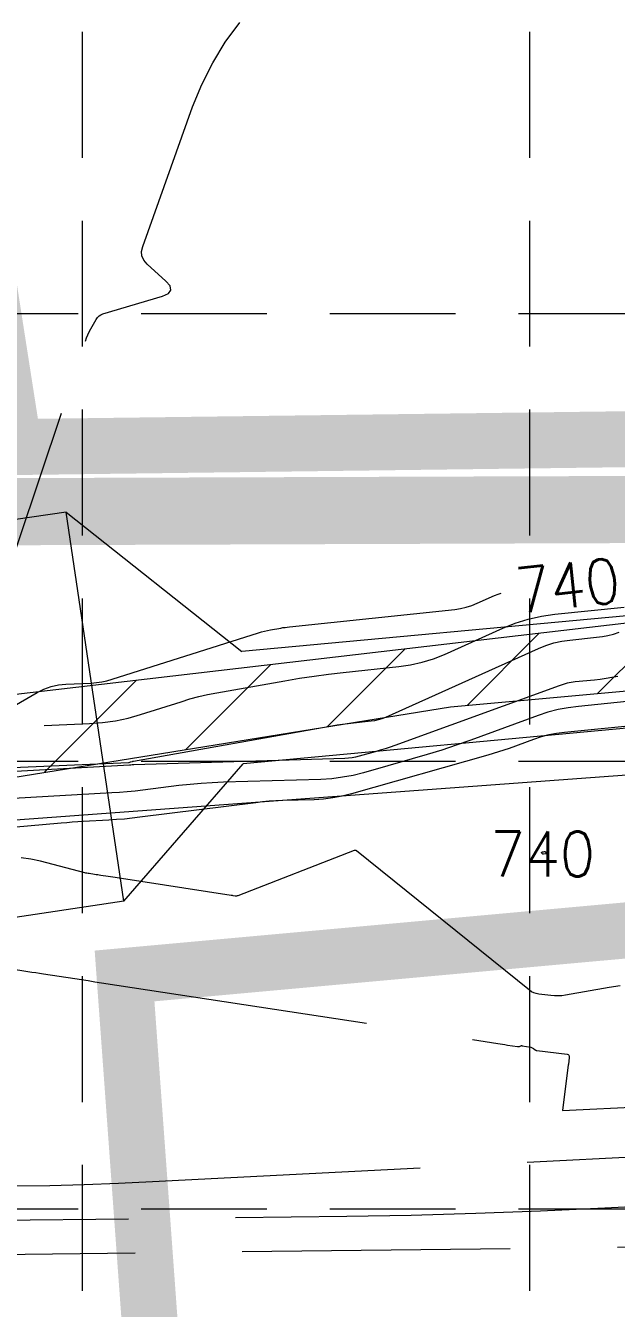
# Model space of a CAD drawing. Header units: feet. Extents: x 46644 to 49208, y 46045 to 47649.
# Drawn here: x 47840.8 to 47893.6, y 46277.8 to 46392.4 of the extents above; entities that cross this region are included whole.
import ezdxf
from ezdxf.enums import TextEntityAlignment as Align

# ---------------------------------------------------------------- set-up
doc = ezdxf.new("R2010")
doc.units = ezdxf.units.FT
doc.header["$MEASUREMENT"] = 0
doc.linetypes.add('DGN Style 3', pattern=[33.544038, 23.960027, -9.584011])
doc.linetypes.add('HIDDEN', pattern=[0.375, 0.25, -0.125])
for name, color, linetype, lineweight in [('EC', 35, 'Continuous', 0), ('Level 29', 1, 'Continuous', 0), ('Level 30', 1, 'Continuous', 0), ('Level 4', 1, 'Continuous', 0), ('LIMITS OF DISTURBANCE', 1, 'HIDDEN', 0), ('WATER', 5, 'Continuous', 0)]:
    doc.layers.add(name, color=color, linetype=linetype, lineweight=lineweight)
for name, color, linetype in [('GRID', 254, 'HIDDEN'), ('LEGEND', 7, 'Continuous'), ('SILT FENCE', 200, 'Continuous')]:
    doc.layers.add(name, color=color, linetype=linetype)
doc.styles.add('Style-STANDARD', font='STANDARD.shx')

# ---------------------------------------------------------------- blocks, each defined once
blk = doc.blocks.new('A$C25925E6C')
at = {"layer": 'LEGEND'}
h = blk.add_hatch(dxfattribs=at)
h.set_pattern_fill('GRAVEL', color=4, scale=9.857853, angle=-123.1204, style=0)
h.set_pattern_definition([(104.8923676, (-8441.7996, 12478.6285), (-31.21500951, 114.52653016), [1.326236, -131.2976106]), (61.8492676, (-8442.14045, 12479.91017), (-56.379938933, -104.460550351), [2.275863, -225.310347]), (9.3899676, (-8441.0667, 12481.9168), (-144.681459338, -23.312040876), [1.60474, -158.869473]), (144.1532676, (-8441.0301, 12486.4833), (159.737438242, -115.982904778), [2.072495, -205.1769937]), (169.7132676, (-8442.71002, 12487.697), (126.005961917, -23.355010033), [2.0322457, -201.1925974]), (234.1532676, (-8444.7096, 12488.0599), (115.982904778, 159.737438242), [2.072495, -205.1769937]), (274.5737676, (-8445.9233, 12486.37998), (-12.539370597, 161.1938218625), [2.740769, -271.335913]), (309.1348676, (-8445.70474, 12483.64794), (143.931675905, -176.292805008), [2.587568, -256.1693306]), (358.3091676, (-8444.0716, 12481.64086), (150.421141421, -3.97279108), [2.079514, -205.87212]), (52.1159676, (-8441.993, 12481.5795), (-67.50583444, -85.431779477), [2.3740864, -116.330186]), (99.2769676, (-8440.53515, 12483.45326), (-26.181909425, 158.3239807745), [3.0702086, -303.950876]), (15.6936676, (-8446.4451, 12478.36355), (87.24148119, 25.47532738), [1.0478996, -103.7425064]), (48.3487676, (-8445.4363, 12478.647), (-86.534817757, -96.557707043), [1.9936226, -197.369111]), (101.87957, (-8444.111, 12480.1367), (-8.25619, 5.386339), [1.3941074, -12.5469963]), (80.078168, (-8442.7435, 12480.0682), (-10.41929955, -52.05361771), [0.7507544, -74.324416]), (168.680968, (-8442.6142, 12480.8077), (30.15490196, -7.9028269), [1.0617203, -52.024444]), (267.843368, (-8443.6553, 12481.0161), (0.35339406, -35.54123466), [1.7244244, -55.756243]), (38.444668, (-8443.72, 12479.293), (-19.0288516, -11.12604994), [1.2469297, -29.926342]), (253.2690676, (-8439.4901, 12485.59634), (-29.094883502, -98.720867045), [1.7468115, -172.934786]), (307.2257676, (-8439.993, 12483.92347), (-69.272757015, 92.274434284), [1.465478, -145.0820435]), (170.078168, (-8442.0689, 12478.2157), (52.05361771, -10.41929955), [1.501499, -73.573671]), (220.4900676, (-8443.54796, 12478.4744), (78.631888659, 66.402921037), [1.7468115, -172.934786]), (216.323568, (-8444.609, 12488.9359), (43.44403918, 30.50829989), [1.68451, -82.541025]), (171.6546676, (-8445.9661, 12487.93806), (117.74973678, -17.968856636), [1.4114277, -139.731546]), (303.680968, (-8450.379, 12483.5194), (30.50825374, -43.44407179), [1.501499, -73.573671]), (254.2335676, (-8449.5463, 12482.27), (36.99769242, 128.87577541), [1.652482, -163.595249]), (306.323568, (-8447.7397, 12487.565), (-30.50829989, 43.44403918), [0.842255, -83.38328]), (338.189468, (-8450.0558, 12484.0148), (38.41108124, -13.2891857), [0.502652, -49.7627275]), (42.843368, (-8449.589, 12483.828), (-24.41518676, -19.3822403), [2.0322457, -38.612717]), (62.8885676, (-8448.09904, 12485.21), (-45.607190943, -87.948207582), [1.883343, -186.450671]), (180.569668, (-8444.3983, 12481.501), (21.89871614, -2.51647386), [1.421719, -34.121272]), (230.0367676, (-8445.81997, 12481.48677), (-108.080173999, -129.582465848), [2.482148, -245.73225]), (297.8249676, (-8447.4142, 12479.5843), (-36.247966456, 70.72911462), [1.014925, -100.477881]), (326.87957, (-8446.9405, 12478.687), (13.642525, 2.86985), [0.591471, -9.266382]), (357.1359676, (-8447.7436, 12485.2135), (-79.338655554, 4.679667055), [1.3694924, -135.5801774]), (284.8923676, (-8446.37584, 12485.1451), (31.21500951, -114.52653016), [2.652472, -129.9713745]), (236.87957, (-8445.694, 12482.582), (2.86985, -13.642525), [2.563042, -7.294811]), (202.1843676, (-8447.0946, 12480.4351), (111.656727522, 44.85742015), [1.5586646, -154.307673]), (130.934168, (-8448.5379, 12479.8466), (-27.63841457, 29.80153705), [1.435323, -70.3309306]), (84.5255676, (-8449.4783, 12480.9309), (19.778448898, 210.73094536), [2.336952, -231.358623]), (52.3056676, (-8449.25533, 12483.2572), (78.278534185, 101.944133846), [2.4723397, -244.76136])])
edge = h.paths.add_edge_path()
edge.add_line((6.3, 0.48), (42.61, 7.42))
edge.add_arc((41.46, 13.47), 6.16, 190.8529, 280.8138, ccw=False)
edge.add_line((35.4, 12.31), (24.8, 67.78))
edge.add_line((24.8, 67.78), (0.58, 63.15))
edge.add_line((0.58, 63.15), (11.19, 7.7))
edge.add_arc((5.14, 6.54), 6.16, -79.1862, 10.8529, ccw=False)
at = {"layer": 'LEGEND', "color": 4, "const_width": 0.986}
blk.add_lwpolyline([(6.3, 0.48), (42.61, 7.42, -0.414014), (35.4, 12.31), (24.8, 67.78), (0.58, 63.15), (11.19, 7.7, -0.414413)], format="xyb", close=True, dxfattribs=at)

msp = doc.modelspace()

# ---------------------------------------------------------------- hatches: boundary and pattern name
at = {"layer": 'WATER', "linetype": 'Continuous', "lineweight": 0}
h = msp.add_hatch(dxfattribs=at)
h.set_pattern_fill('ANSI31', color=5, scale=60, style=0)
h.paths.add_polyline_path([(48629.77, 46329.87), (48596.32, 46378.16), (48519.78, 46382.62), (48424.65, 46369.25), (48315.4, 46360.33), (48151.38, 46359.72), (48117.82, 46367.08), (48083.44, 46350.31), (48063.38, 46344.17), (48022.45, 46343.76), (47970.79, 46345.29), (47909.81, 46340.79), (47832.98, 46331.83), (47785.1, 46328.51), (47682.89, 46315.66), (47602.11, 46320.65), (47487.5, 46356.66), (47364.2, 46436.32), (47309.48, 46412.88), (47202.47, 46323.17), (47211.19, 46318.58), (47202.93, 46315.83), (47213.94, 46313.54), (47207.52, 46309.41), (47312.93, 46404.75), (47361.71, 46423.58), (47496.18, 46347.12), (47602.62, 46314.56), (47679.02, 46309.52), (47740.12, 46313.78), (47833.87, 46324.3), (47878.73, 46331.53), (47970.78, 46339.89), (48046.54, 46335.88), (48065.49, 46335.63), (48096.83, 46350.78), (48119.82, 46356.85), (48176.25, 46350.54), (48298.04, 46354.08), (48404.55, 46360.41), (48522.91, 46374.82), (48593.15, 46371.79), (48632.07, 46317.74), (48628.78, 46325.57), (48634.34, 46324.31)])

# ---------------------------------------------------------------- linework, layer by layer
at = {"layer": 'EC', "color": 35, "linetype": 'DGN Style 3', "lineweight": 0}
for p, q in [((47858.61, 46390.93), (47859.9, 46392.68)), ((47857.48, 46389.09), (47858.61, 46390.93)), ((47856.51, 46387.16), (47857.48, 46389.09)), ((47855.69, 46385.15), (47856.51, 46387.16)), ((47851.22, 46372.69), (47855.69, 46385.15)), ((47851.12, 46372.24), (47851.22, 46372.69)), ((47851.15, 46371.83), (47851.12, 46372.24)), ((47851.32, 46371.46), (47851.15, 46371.83)), ((47851.61, 46371.11), (47851.32, 46371.46)), ((47853.3, 46369.58), (47851.61, 46371.11)), ((47853.67, 46369.15), (47853.3, 46369.58)), ((47853.74, 46368.78), (47853.67, 46369.15)), ((47847.67, 46366.65), (47853, 46368.25)), ((47853, 46368.25), (47853.52, 46368.48)), ((47853.52, 46368.48), (47853.74, 46368.78)), ((47846.59, 46365.31), (47847.06, 46366.16)), ((47847.06, 46366.16), (47847.18, 46366.33)), ((47847.18, 46366.33), (47847.32, 46366.47)), ((47847.32, 46366.47), (47847.48, 46366.57)), ((47847.48, 46366.57), (47847.67, 46366.65)), ((47846.21, 46364.5), (47846.32, 46364.77)), ((47846.32, 46364.77), (47846.45, 46365.04)), ((47846.45, 46365.04), (47846.59, 46365.31)), ((47836.33, 46335.08), (47846.11, 46364.22)), ((47846.11, 46364.22), (47846.21, 46364.5)), ((47882.68, 46341.49), (47883.01, 46341.62)), ((47883.01, 46341.62), (47883.26, 46341.7)), ((47880.15, 46340.44), (47880.64, 46340.59)), ((47880.64, 46340.59), (47881.12, 46340.79)), ((47881.12, 46340.79), (47882.68, 46341.49)), ((47888.08, 46339.82), (47894.26, 46340.46)), ((47864.35, 46338.69), (47879.14, 46340.25)), ((47879.14, 46340.25), (47879.65, 46340.33)), ((47879.65, 46340.33), (47880.15, 46340.44)), ((47884.54, 46339.02), (47885.69, 46339.38)), ((47885.69, 46339.38), (47886.87, 46339.65)), ((47886.87, 46339.65), (47888.08, 46339.82)), ((47861.57, 46338.15), (47861.84, 46338.23)), ((47861.84, 46338.23), (47862.11, 46338.3)), ((47862.11, 46338.3), (47862.39, 46338.37)), ((47862.39, 46338.37), (47862.66, 46338.42)), ((47862.66, 46338.42), (47863.57, 46338.58)), ((47863.57, 46338.58), (47863.76, 46338.62)), ((47863.76, 46338.62), (47863.96, 46338.64)), ((47863.96, 46338.64), (47864.15, 46338.67)), ((47864.15, 46338.67), (47864.35, 46338.69)), ((47878.2, 46336.23), (47883.41, 46338.57)), ((47883.41, 46338.57), (47884.54, 46339.02)), ((47893.32, 46338.04), (47893.81, 46338.2)), ((47848.49, 46334), (47861.57, 46338.15)), ((47886.6, 46336.76), (47887.28, 46337.03)), ((47887.28, 46337.03), (47887.98, 46337.25)), ((47887.98, 46337.25), (47888.69, 46337.41)), ((47888.69, 46337.41), (47889.41, 46337.51)), ((47889.41, 46337.51), (47891.81, 46337.76)), ((47891.81, 46337.76), (47892.32, 46337.83)), ((47892.32, 46337.83), (47892.82, 46337.92)), ((47892.82, 46337.92), (47893.32, 46338.04)), ((47872.96, 46330.63), (47886.6, 46336.76)), ((47877.22, 46335.83), (47878.2, 46336.23)), ((47869.16, 46334.61), (47874.13, 46335.13)), ((47874.13, 46335.13), (47875.18, 46335.28)), ((47875.18, 46335.28), (47876.21, 46335.52)), ((47876.21, 46335.52), (47877.22, 46335.83)), ((47844.36, 46333.57), (47846.61, 46333.66)), ((47846.61, 46333.66), (47847.09, 46333.7)), ((47847.09, 46333.7), (47847.56, 46333.77)), ((47847.56, 46333.77), (47848.03, 46333.87)), ((47848.03, 46333.87), (47848.49, 46334)), ((47857.84, 46332.78), (47863.92, 46333.87)), ((47863.92, 46333.87), (47865.23, 46334.09)), ((47865.23, 46334.09), (47866.54, 46334.28)), ((47866.54, 46334.28), (47867.85, 46334.46)), ((47867.85, 46334.46), (47869.16, 46334.61)), ((47889.17, 46333.64), (47888.81, 46333.55)), ((47889.53, 46333.71), (47889.17, 46333.64)), ((47889.89, 46333.76), (47889.53, 46333.71)), ((47891.61, 46333.93), (47889.89, 46333.76)), ((47892.14, 46333.99), (47891.61, 46333.93)), ((47892.66, 46334.06), (47892.14, 46333.99)), ((47893.18, 46334.15), (47892.66, 46334.06)), ((47893.7, 46334.25), (47893.18, 46334.15)), ((47829.62, 46325.82), (47841.78, 46332.82)), ((47841.78, 46332.82), (47842.39, 46333.12)), ((47842.39, 46333.12), (47843.03, 46333.35)), ((47843.03, 46333.35), (47843.68, 46333.5)), ((47843.68, 46333.5), (47844.36, 46333.57)), ((47855.45, 46332.24), (47856.24, 46332.45)), ((47856.24, 46332.45), (47857.03, 46332.63)), ((47857.03, 46332.63), (47857.84, 46332.78)), ((47888.46, 46333.43), (47873.77, 46328.09)), ((47888.81, 46333.55), (47888.46, 46333.43)), ((47851.04, 46330.85), (47854.67, 46332)), ((47854.67, 46332), (47855.45, 46332.24)), ((47888.36, 46331.29), (47887.46, 46331.05)), ((47889.27, 46331.46), (47888.36, 46331.29)), ((47890.19, 46331.58), (47889.27, 46331.46)), ((47894.52, 46332.01), (47890.19, 46331.58)), ((47847.64, 46330.13), (47848.79, 46330.3)), ((47848.79, 46330.3), (47849.92, 46330.53)), ((47849.92, 46330.53), (47851.04, 46330.85)), ((47870.07, 46330.11), (47871.65, 46330.28)), ((47871.65, 46330.28), (47871.99, 46330.32)), ((47871.99, 46330.32), (47872.32, 46330.4)), ((47872.32, 46330.4), (47872.64, 46330.5)), ((47872.64, 46330.5), (47872.96, 46330.63)), ((47886.58, 46330.76), (47880.56, 46328.57)), ((47887.46, 46331.05), (47886.58, 46330.76)), ((47899.02, 46330.25), (47888.93, 46329.26)), ((47842.42, 46329.87), (47846.48, 46330.04)), ((47846.48, 46330.04), (47847.64, 46330.13)), ((47850.41, 46326.69), (47868.14, 46329.84)), ((47868.14, 46329.84), (47868.62, 46329.92)), ((47868.62, 46329.92), (47869.1, 46329.99)), ((47869.1, 46329.99), (47869.59, 46330.05)), ((47869.59, 46330.05), (47870.07, 46330.11)), ((47887.53, 46329.03), (47886.84, 46328.85)), ((47888.23, 46329.16), (47887.53, 46329.03)), ((47888.93, 46329.26), (47888.23, 46329.16)), ((47873.34, 46327.94), (47872.9, 46327.8)), ((47873.77, 46328.09), (47873.34, 46327.94)), ((47879.26, 46328.12), (47877.96, 46327.68)), ((47880.56, 46328.57), (47879.26, 46328.12)), ((47886.17, 46328.63), (47883.98, 46327.83)), ((47886.84, 46328.85), (47886.17, 46328.63)), ((47869.31, 46326.92), (47850.44, 46326.37)), ((47869.63, 46326.94), (47869.31, 46326.92)), ((47869.95, 46326.98), (47869.63, 46326.94)), ((47882.08, 46327.22), (47869.9, 46323.76)), ((47870.26, 46327.04), (47869.95, 46326.98)), ((47870.58, 46327.12), (47870.26, 46327.04)), ((47872.02, 46327.53), (47870.58, 46327.12)), ((47875.33, 46326.89), (47870.97, 46325.65)), ((47872.46, 46327.66), (47872.02, 46327.53)), ((47872.9, 46327.8), (47872.46, 46327.66)), ((47876.65, 46327.27), (47875.33, 46326.89)), ((47877.96, 46327.68), (47876.65, 46327.27)), ((47882.56, 46327.36), (47882.08, 46327.22)), ((47883.03, 46327.51), (47882.56, 46327.36)), ((47883.51, 46327.67), (47883.03, 46327.51)), ((47883.98, 46327.83), (47883.51, 46327.67)), ((47829.82, 46325.71), (47849.96, 46326.58)), ((47850.04, 46326.33), (47829.94, 46325.21)), ((47849.96, 46326.58), (47850.01, 46326.58)), ((47850.01, 46326.58), (47850.06, 46326.59)), ((47850.07, 46326.34), (47850.04, 46326.33)), ((47850.06, 46326.59), (47850.1, 46326.6)), ((47850.1, 46326.34), (47850.07, 46326.34)), ((47850.1, 46326.6), (47850.14, 46326.61)), ((47850.12, 46326.34), (47850.1, 46326.34)), ((47850.15, 46326.34), (47850.12, 46326.34)), ((47850.14, 46326.61), (47850.29, 46326.66)), ((47850.28, 46326.36), (47850.15, 46326.34)), ((47850.32, 46326.36), (47850.28, 46326.36)), ((47850.29, 46326.66), (47850.32, 46326.66)), ((47850.32, 46326.66), (47850.35, 46326.67)), ((47850.36, 46326.37), (47850.32, 46326.36)), ((47850.35, 46326.67), (47850.38, 46326.68)), ((47850.4, 46326.37), (47850.36, 46326.37)), ((47850.38, 46326.68), (47850.41, 46326.69)), ((47850.44, 46326.37), (47850.4, 46326.37)), ((47870.97, 46325.65), (47870.03, 46325.41)), ((47854.46, 46324.5), (47851.23, 46324.09)), ((47855.46, 46324.61), (47854.46, 46324.5)), ((47856.45, 46324.7), (47855.46, 46324.61)), ((47857.44, 46324.76), (47856.45, 46324.7)), ((47858.44, 46324.81), (47857.44, 46324.76)), ((47867.16, 46325.06), (47858.44, 46324.81)), ((47868.13, 46325.12), (47867.16, 46325.06)), ((47869.09, 46325.24), (47868.13, 46325.12)), ((47870.03, 46325.41), (47869.09, 46325.24)), ((47848.45, 46323.84), (47839.68, 46323.35)), ((47849.15, 46323.88), (47848.45, 46323.84)), ((47849.84, 46323.94), (47849.15, 46323.88)), ((47850.54, 46324.01), (47849.84, 46323.94)), ((47851.23, 46324.09), (47850.54, 46324.01)), ((47867.39, 46323.29), (47866.54, 46323.24)), ((47868.23, 46323.4), (47867.39, 46323.29)), ((47869.07, 46323.55), (47868.23, 46323.4)), ((47869.9, 46323.76), (47869.07, 46323.55)), ((47861.34, 46322.97), (47850.98, 46321.67)), ((47861.94, 46323.04), (47861.34, 46322.97)), ((47862.53, 46323.1), (47861.94, 46323.04)), ((47863.13, 46323.13), (47862.53, 46323.1)), ((47863.73, 46323.16), (47863.13, 46323.13)), ((47866.54, 46323.24), (47863.73, 46323.16)), ((47843.94, 46321.14), (47830.14, 46319.94)), ((47844.43, 46321.18), (47843.94, 46321.14)), ((47844.92, 46321.22), (47844.43, 46321.18)), ((47845.41, 46321.25), (47844.92, 46321.22)), ((47845.9, 46321.28), (47845.41, 46321.25)), ((47848.19, 46321.41), (47845.9, 46321.28)), ((47848.89, 46321.46), (47848.19, 46321.41)), ((47849.59, 46321.51), (47848.89, 46321.46)), ((47850.29, 46321.58), (47849.59, 46321.51)), ((47850.98, 46321.67), (47850.29, 46321.58)), ((47870.14, 46318.71), (47859.74, 46314.66)), ((47870.16, 46318.71), (47870.14, 46318.71)), ((47870.17, 46318.71), (47870.16, 46318.71)), ((47870.19, 46318.71), (47870.17, 46318.71)), ((47870.2, 46318.71), (47870.19, 46318.71)), ((47870.27, 46318.7), (47870.2, 46318.71)), ((47870.3, 46318.69), (47870.27, 46318.7)), ((47870.31, 46318.69), (47870.3, 46318.69)), ((47870.33, 46318.68), (47870.31, 46318.69)), ((47870.35, 46318.66), (47870.33, 46318.68)), ((47841.23, 46317.93), (47840.37, 46318.04)), ((47842.08, 46317.74), (47841.23, 46317.93)), ((47846.04, 46316.72), (47842.08, 46317.74)), ((47885.8, 46306.21), (47870.35, 46318.66)), ((47886.88, 46318.52), (47886.89, 46318.53)), ((47886.88, 46318.5), (47886.88, 46318.52)), ((47886.89, 46318.49), (47886.88, 46318.5)), ((47886.89, 46318.53), (47886.9, 46318.54)), ((47886.97, 46318.39), (47886.89, 46318.49)), ((47886.9, 46318.54), (47886.98, 46318.57)), ((47886.99, 46318.38), (47886.97, 46318.39)), ((47886.98, 46318.57), (47887, 46318.57)), ((47887.01, 46318.36), (47886.99, 46318.38)), ((47887, 46318.57), (47887.02, 46318.58)), ((47887.03, 46318.36), (47887.01, 46318.36)), ((47887.02, 46318.58), (47887.04, 46318.58)), ((47887.06, 46318.36), (47887.03, 46318.36)), ((47887.04, 46318.58), (47887.05, 46318.59)), ((47887.05, 46318.59), (47887.16, 46318.62)), ((47887.27, 46318.39), (47887.06, 46318.36)), ((47887.16, 46318.62), (47887.18, 46318.62)), ((47887.18, 46318.62), (47887.19, 46318.62)), ((47887.19, 46318.62), (47887.21, 46318.61)), ((47887.21, 46318.61), (47887.22, 46318.59)), ((47887.22, 46318.59), (47887.31, 46318.46)), ((47887.3, 46318.4), (47887.27, 46318.39)), ((47887.32, 46318.41), (47887.3, 46318.4)), ((47887.31, 46318.46), (47887.32, 46318.43)), ((47887.32, 46318.43), (47887.32, 46318.41)), ((47846.14, 46316.69), (47846.04, 46316.72)), ((47846.24, 46316.67), (47846.14, 46316.69)), ((47846.34, 46316.65), (47846.24, 46316.67)), ((47846.45, 46316.64), (47846.34, 46316.65)), ((47846.92, 46316.56), (47846.45, 46316.64)), ((47847.06, 46316.54), (47846.92, 46316.56)), ((47847.2, 46316.52), (47847.06, 46316.54)), ((47847.34, 46316.5), (47847.2, 46316.52)), ((47847.49, 46316.48), (47847.34, 46316.5)), ((47848.15, 46316.37), (47847.49, 46316.48)), ((47848.35, 46316.34), (47848.15, 46316.37)), ((47848.55, 46316.31), (47848.35, 46316.34)), ((47848.75, 46316.28), (47848.55, 46316.31)), ((47848.95, 46316.25), (47848.75, 46316.28)), ((47859.13, 46314.69), (47848.95, 46316.25)), ((47859.17, 46314.68), (47859.13, 46314.69)), ((47859.21, 46314.68), (47859.17, 46314.68)), ((47859.26, 46314.67), (47859.21, 46314.68)), ((47859.3, 46314.66), (47859.26, 46314.67)), ((47859.5, 46314.63), (47859.3, 46314.66)), ((47859.56, 46314.63), (47859.5, 46314.63)), ((47859.62, 46314.63), (47859.56, 46314.63)), ((47859.68, 46314.64), (47859.62, 46314.63)), ((47859.74, 46314.66), (47859.68, 46314.64)), ((47839.32, 46308.15), (47840.96, 46307.9)), ((47840.96, 46307.9), (47841.31, 46307.84)), ((47841.31, 46307.84), (47841.66, 46307.79)), ((47841.66, 46307.79), (47842.01, 46307.74)), ((47842.01, 46307.74), (47842.36, 46307.68)), ((47842.36, 46307.68), (47845.15, 46307.26)), ((47845.15, 46307.26), (47845.75, 46307.16)), ((47845.75, 46307.16), (47846.34, 46307.07)), ((47846.34, 46307.07), (47846.94, 46306.98)), ((47846.94, 46306.98), (47847.54, 46306.89)), ((47847.54, 46306.89), (47882.97, 46301.46)), ((47885.99, 46306.08), (47885.8, 46306.21)), ((47886.19, 46305.98), (47885.99, 46306.08)), ((47892.93, 46306.45), (47889.03, 46305.76)), ((47893.91, 46306.61), (47892.93, 46306.45)), ((47886.4, 46305.91), (47886.19, 46305.98)), ((47886.63, 46305.86), (47886.4, 46305.91)), ((47887.71, 46305.73), (47886.63, 46305.86)), ((47888.04, 46305.7), (47887.71, 46305.73)), ((47888.37, 46305.7), (47888.04, 46305.7)), ((47888.7, 46305.72), (47888.37, 46305.7)), ((47889.03, 46305.76), (47888.7, 46305.72)), ((47882.97, 46301.46), (47883.18, 46301.42)), ((47883.18, 46301.42), (47883.4, 46301.39)), ((47883.4, 46301.39), (47883.61, 46301.36)), ((47883.61, 46301.36), (47883.83, 46301.32)), ((47883.83, 46301.32), (47884.74, 46301.18)), ((47884.74, 46301.18), (47884.78, 46301.18)), ((47884.78, 46301.18), (47884.82, 46301.18)), ((47884.82, 46301.18), (47884.86, 46301.19)), ((47884.86, 46301.19), (47884.9, 46301.2)), ((47884.9, 46301.2), (47885.03, 46301.25)), ((47885.03, 46301.25), (47885.06, 46301.26)), ((47885.06, 46301.26), (47885.09, 46301.27)), ((47885.09, 46301.27), (47885.12, 46301.27)), ((47885.12, 46301.27), (47885.15, 46301.26)), ((47885.15, 46301.26), (47885.93, 46301.12)), ((47885.93, 46301.12), (47885.99, 46301.1)), ((47885.99, 46301.1), (47886.05, 46301.08)), ((47886.05, 46301.08), (47886.1, 46301.05)), ((47886.1, 46301.05), (47886.15, 46301.02)), ((47886.15, 46301.02), (47886.3, 46300.9)), ((47886.3, 46300.9), (47886.33, 46300.87)), ((47886.33, 46300.87), (47886.37, 46300.85)), ((47886.37, 46300.85), (47886.41, 46300.84)), ((47886.41, 46300.84), (47886.45, 46300.83)), ((47886.45, 46300.83), (47889.16, 46300.5)), ((47889.16, 46300.5), (47889.26, 46300.47)), ((47889.26, 46300.47), (47889.33, 46300.42)), ((47889.33, 46300.42), (47889.36, 46300.34)), ((47889.36, 46300.34), (47889.36, 46300.24)), ((47889.27, 46299.53), (47888.76, 46295.49)), ((47889.29, 46299.61), (47889.27, 46299.53)), ((47889.3, 46299.69), (47889.29, 46299.61)), ((47889.31, 46299.77), (47889.3, 46299.69)), ((47889.32, 46299.86), (47889.31, 46299.77)), ((47889.36, 46300.24), (47889.32, 46299.86)), ((47888.76, 46295.46), (47915.06, 46296.82)), ((47888.76, 46295.49), (47888.76, 46295.48)), ((47888.76, 46295.48), (47888.76, 46295.48)), ((47888.76, 46295.48), (47888.76, 46295.48)), ((47888.76, 46295.48), (47888.76, 46295.48)), ((47888.76, 46295.48), (47888.76, 46295.47)), ((47888.76, 46295.47), (47888.76, 46295.47)), ((47888.76, 46295.47), (47888.76, 46295.46)), ((47888.76, 46295.46), (47888.76, 46295.46)), ((47888.76, 46295.46), (47888.76, 46295.46)), ((47852.11, 46289.12), (47916.63, 46292.45)), ((47845.98, 46288.86), (47849.05, 46288.98)), ((47849.05, 46288.98), (47852.11, 46289.12)), ((47839.85, 46288.73), (47842.91, 46288.78)), ((47842.91, 46288.78), (47845.98, 46288.86)), ((47892.55, 46286.76), (47918.2, 46288.08)), ((47886.78, 46286.49), (47892.55, 46286.76)), ((47825.98, 46285.52), (47869.47, 46286.03)), ((47869.47, 46286.03), (47875.24, 46286.12)), ((47875.24, 46286.12), (47881.02, 46286.28)), ((47881.02, 46286.28), (47886.78, 46286.49)), ((47826.58, 46282.48), (47914.9, 46283.5))]:
    msp.add_line(p, q, dxfattribs=at)
at = {"layer": 'GRID', "color": 252, "linetype": 'HIDDEN', "lineweight": 0, "ltscale": 45}
for p, q in [((47845.8, 47606.85), (47845.8, 46206.68)), ((47885.8, 47606.85), (47885.8, 46206.68)), ((46686.7, 46366.68), (49166.7, 46366.68)), ((46686.7, 46326.68), (49166.7, 46326.68)), ((46686.7, 46286.68), (49166.7, 46286.68))]:
    msp.add_line(p, q, dxfattribs=at)
at = {"layer": 'Level 30', "color": 7, "linetype": 'Continuous', "lineweight": 0}
for p, q in [((47844.39, 46348.95), (47824.61, 46346.02)), ((47844.39, 46348.95), (47860.1, 46336.48)), ((47849.54, 46314.16), (47844.39, 46348.95)), ((47941.34, 46344.02), (47860.1, 46336.48)), ((47943.66, 46334.19), (47860.2, 46326.44)), ((47849.54, 46314.16), (47860.2, 46326.44)), ((47849.54, 46314.16), (47829.76, 46311.23))]:
    msp.add_line(p, q, dxfattribs=at)
at = {"layer": 'Level 4', "color": 7, "linetype": 'Continuous', "lineweight": 0}
msp.add_line((47941.9, 46328.93), (47829.1, 46320.63), dxfattribs=at)
at = {"layer": 'LIMITS OF DISTURBANCE', "color": 1, "linetype": 'HIDDEN', "lineweight": 0, "ltscale": 100, "const_width": 5}
msp.add_lwpolyline([(47739.21, 46270.56), (47774.34, 46267.65), (47781.81, 46251.32), (47852.38, 46269.27), (47849.6, 46307.49), (47981.61, 46319.48), (47981.61, 46319.48), (47981.18, 46356.57), (47839.72, 46354.75), (47804.02, 46583.05), (47826.33, 46601.73), (47980.5, 46513.21), (48043.84, 46569.7), (48332.85, 46385.18), (48560.2, 46404.13), (48564.11, 46825.29), (48553.83, 46869.85)], dxfattribs=at)
at = {"layer": 'SILT FENCE', "linetype": 'Continuous', "lineweight": 0, "const_width": 6}
msp.add_lwpolyline([(47965.57, 46349.42), (47834.62, 46348.96)], dxfattribs=at)
at = {"layer": 'WATER', "color": 5, "linetype": 'Continuous', "lineweight": 0}
for points in [[(48424.65, 46369.25), (48315.4, 46360.33), (48151.38, 46359.72), (48117.82, 46367.08), (48083.44, 46350.31), (48063.38, 46344.17), (48022.45, 46343.76), (47970.79, 46345.29), (47909.81, 46340.79), (47832.98, 46331.83), (47785.1, 46328.51), (47682.89, 46315.66)], [(47740.12, 46313.78), (47833.87, 46324.3), (47878.73, 46331.53), (47970.78, 46339.89), (48046.54, 46335.88), (48065.49, 46335.63), (48096.83, 46350.78), (48119.82, 46356.85), (48176.25, 46350.54), (48298.04, 46354.08), (48404.55, 46360.41)]]:
    msp.add_lwpolyline(points, dxfattribs=at)

# ---------------------------------------------------------------- block references
at = {"layer": 'Level 29', "color": 7, "linetype": 'Continuous', "lineweight": 0, "rotation": 1.249297671481874}
msp.add_blockref('A$C25925E6C', (47802.24, 46263.95), dxfattribs=at)

# ---------------------------------------------------------------- texts
at = {"layer": 'EC', "color": 35, "linetype": 'DGN Style 3', "lineweight": 0, "style": 'Style-STANDARD'}
msp.add_text('740', height=4, rotation=6.2333, dxfattribs=at).set_placement((47889.22, 46342.39), align=Align.MIDDLE_CENTER)
msp.add_text('740', height=4, dxfattribs=at).set_placement((47886.97, 46318.39), align=Align.MIDDLE_CENTER)

doc.saveas('drawing.dxf')
